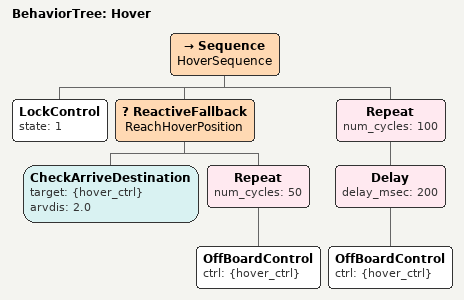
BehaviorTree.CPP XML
<?xml version="1.0" encoding="UTF-8"?>
<root BTCPP_format="4">
    <BehaviorTree ID="Hover">
        <Sequence name="HoverSequence">
            <!-- 1. 确保解锁 -->
            <LockControl state="1"/>

            <ReactiveFallback name="ReachHoverPosition">
                <CheckArriveDestination target="{hover_ctrl}" arvdis="2.0"/>
                <Repeat num_cycles="50">
                    <OffBoardControl ctrl="{hover_ctrl}"/>
                </Repeat>
            </ReactiveFallback>

            <!-- 2. 悬停一定时间后结束 -->
            <Repeat num_cycles="100">
                <Delay delay_msec="200">
                    <OffBoardControl ctrl="{hover_ctrl}"/>
                </Delay>
            </Repeat>
        </Sequence>
    </BehaviorTree>
</root>
